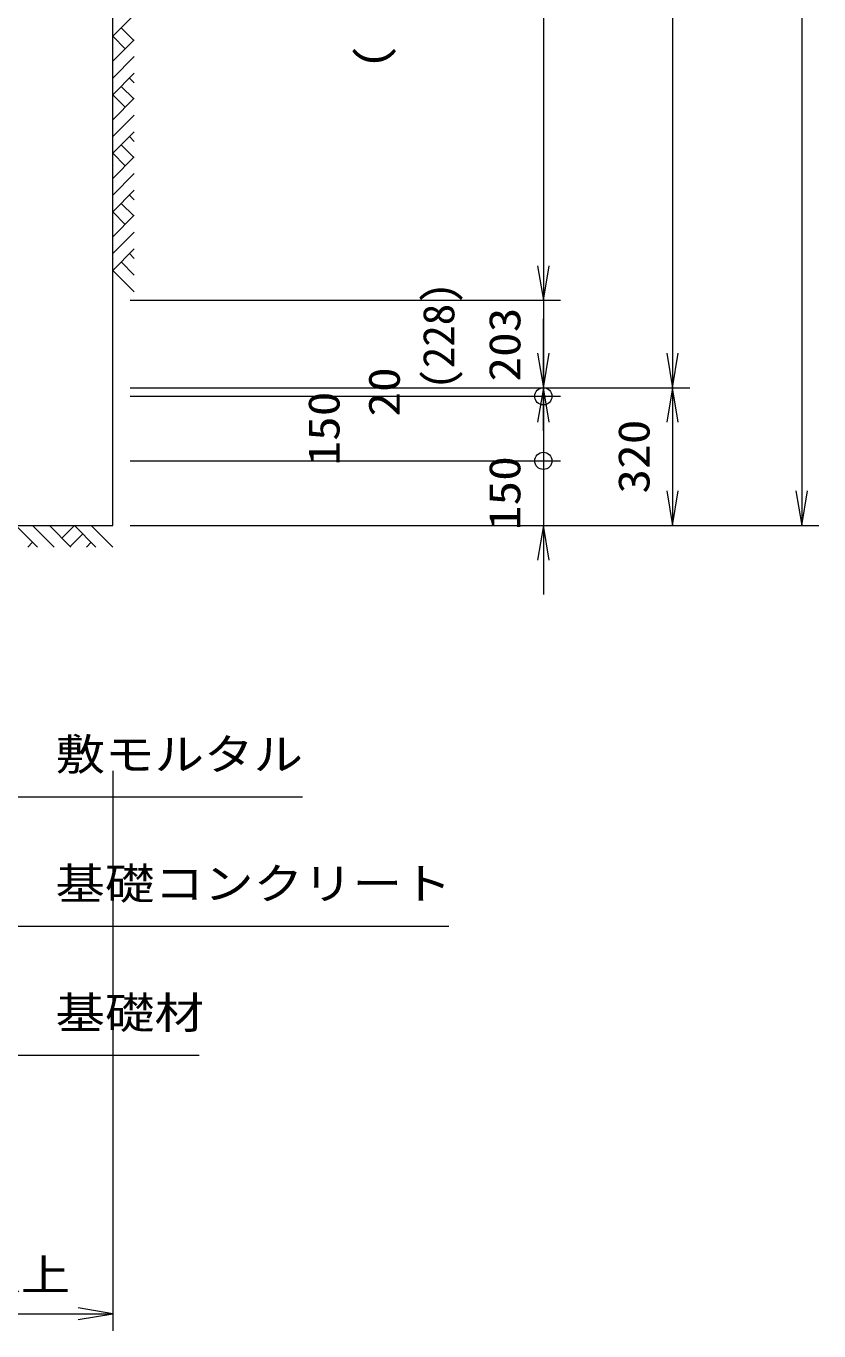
# Model space of a CAD drawing. Units: millimetres at full size. Extents: x -112800 to -79200, y 0 to 23760.
# Drawn here: x -87998 to -86157, y 4864 to 7893 of the extents above; entities that cross this region are included whole.
import ezdxf
from ezdxf.enums import TextEntityAlignment as Align

# ---------------------------------------------------------------- set-up
doc = ezdxf.new("R2010")
doc.units = ezdxf.units.MM
doc.header["$LTSCALE"] = 80.0044
for name, color, linetype, lineweight in [('0_2', 4, 'Continuous', 13), ('寸法', 6, 'Continuous', 13), ('ﾊｯﾁﾝｸﾞ', 4, 'Continuous', 9)]:
    doc.layers.add(name, color=color, linetype=linetype, lineweight=lineweight)
doc.styles.add('ＭＳ ゴシック', font='')
doc.styles.get('ＭＳ ゴシック').set_extended_font_data('MS Gothic')

# ---------------------------------------------------------------- blocks, each defined once
blk = doc.blocks.new('open_arrow')
at = {"color": 0, "linetype": 'Continuous', "lineweight": -2}
blk.add_lwpolyline([(7.5, 1.25), (0, 0), (7.5, -1.25)], dxfattribs=at)
blk = doc.blocks.new('dimension_origin')
at = {"color": 0, "linetype": 'Continuous', "lineweight": -2}
blk.add_circle((0, 0), 1.25, dxfattribs=at)

msp = doc.modelspace()

# ---------------------------------------------------------------- linework, layer by layer
at = {"layer": '0_2'}
msp.add_lwpolyline([(-88250, 6734), (-87797, 6734), (-87797, 8734)], dxfattribs=at)
at = {"layer": '寸法'}
for p, q in [((-86197, 10510), (-86197, 6734)), ((-86497, 9510), (-86497, 7054)), ((-86797, 9307), (-86797, 7257)), ((-86797, 7417), (-86797, 6894)), ((-87757, 7257), (-86757, 7257)), ((-87757, 7257), (-86757, 7257)), ((-86797, 6954), (-86797, 7214)), ((-87757, 7054), (-86457, 7054)), ((-87757, 7054), (-86757, 7054)), ((-87757, 7054), (-86457, 7054)), ((-87757, 7054), (-86757, 7054)), ((-87757, 7034), (-86757, 7034)), ((-87757, 7034), (-86757, 7034)), ((-86797, 7034), (-86797, 6884)), ((-86497, 7054), (-86497, 6734)), ((-86797, 6964), (-86797, 6574)), ((-87757, 6884), (-86757, 6884)), ((-87757, 6884), (-86757, 6884)), ((-87757, 6734), (-86157, 6734)), ((-87757, 6734), (-86457, 6734)), ((-87757, 6734), (-86757, 6734)), ((-87797, 6164), (-87797, 4864)), ((-88397, 4904), (-87797, 4904))]:
    msp.add_line(p, q, dxfattribs=at)
for points in [[(-88500, 7034), (-88465.16, 6961.99), (-88050, 6104), (-87356.67, 6104)], [(-88575, 6884), (-88540.02, 6812.05), (-88050, 5804), (-87016.67, 5804)], [(-88650, 6734), (-88614.93, 6662.1), (-88050, 5504), (-87596.67, 5504)]]:
    msp.add_lwpolyline(points, dxfattribs=at)
at = {"layer": 'ﾊｯﾁﾝｸﾞ'}
for p, q in [((-87797, 7869.88), (-87747, 7919.88)), ((-87748.5, 7860.28), (-87777.56, 7889.33)), ((-87767.95, 7840.83), (-87797, 7869.88)), ((-87797, 7811.78), (-87747, 7861.78)), ((-87797, 7772.89), (-87747, 7822.89)), ((-87797, 7734), (-87747, 7784)), ((-87747, 7761.78), (-87758.11, 7772.89)), ((-87767.95, 7704.95), (-87797, 7734)), ((-87797, 7675.9), (-87747, 7725.9)), ((-87748.5, 7724.39), (-87777.56, 7753.44)), ((-87797, 7637.01), (-87747, 7687.01)), ((-87797, 7598.12), (-87747, 7648.12)), ((-87747, 7625.9), (-87758.11, 7637.01)), ((-87748.5, 7588.51), (-87777.56, 7617.56)), ((-87767.95, 7569.07), (-87797, 7598.12)), ((-87797, 7540.02), (-87747, 7590.02)), ((-87797, 7501.13), (-87747, 7551.13)), ((-87797, 7462.24), (-87747, 7512.24)), ((-87747, 7490.02), (-87758.11, 7501.13)), ((-87767.95, 7433.18), (-87797, 7462.24)), ((-87797, 7404.13), (-87747, 7454.13)), ((-87748.5, 7452.63), (-87777.56, 7481.68)), ((-87797, 7365.24), (-87747, 7415.24)), ((-87797, 7326.35), (-87747, 7376.35)), ((-87747, 7354.13), (-87758.11, 7365.24)), ((-87747, 7315.24), (-87777.56, 7345.8)), ((-87747, 7276.35), (-87797, 7326.35)), ((-88022, 6734), (-87972, 6684)), ((-87983.11, 6734), (-87933.11, 6684)), ((-87944.22, 6734), (-87894.22, 6684)), ((-87915.17, 6704.95), (-87886.12, 6734)), ((-87886.12, 6734), (-87836.12, 6684)), ((-87847.23, 6734), (-87797.23, 6684)), ((-87895.72, 6685.5), (-87866.67, 6714.55)), ((-87994.22, 6684), (-87983.11, 6695.11)), ((-87858.34, 6684), (-87847.23, 6695.11))]:
    msp.add_line(p, q, dxfattribs=at)

# ---------------------------------------------------------------- block references
at = {"layer": '寸法'}
for name, p, xscale, yscale, rotation in [('open_arrow', (-86797, 7257), 10.7, 10.7, 90), ('open_arrow', (-86797, 7257), 10.7, 10.7, 90), ('open_arrow', (-86797, 7054), 10.7, 10.7, 90), ('open_arrow', (-86497, 7054), 10.7, 10.7, 90), ('dimension_origin', (-86797, 7034), 16, 16, 270), ('dimension_origin', (-86797, 7034), 16, 16, 270), ('open_arrow', (-86797, 7054), 10.7, 10.7, 270), ('open_arrow', (-86497, 7054), 10.7, 10.7, 270), ('dimension_origin', (-86797, 6884), 16, 16, 90), ('dimension_origin', (-86797, 6884), 16, 16, 90), ('open_arrow', (-86497, 6734), 10.7, 10.7, 90), ('open_arrow', (-86197, 6734), 10.7, 10.7, 90), ('open_arrow', (-86797, 6734), 10.7, 10.7, 270), ('open_arrow', (-87797, 4904), 10.7, 10.7, 180)]:
    msp.add_blockref(name, p, dxfattribs=dict(at, xscale=xscale, yscale=yscale, rotation=rotation))

# ---------------------------------------------------------------- texts
at = {"layer": '寸法', "color": 3, "style": 'ＭＳ ゴシック', "width": 1.15}
msp.add_text('( )内数値は端面部', height=73.31, rotation=90, dxfattribs=at).set_placement((-87137, 8282), align=Align.BOTTOM_CENTER)
at = {"layer": '寸法', "color": 3, "style": 'ＭＳ ゴシック'}
msp.add_text('(228)', height=73.31, rotation=90, dxfattribs=at).set_placement((-87077, 7174), align=Align.TOP_CENTER)
at = {"layer": '寸法', "style": 'ＭＳ ゴシック', "width": 1.15}
for s, p in [('203', (-86887, 7154)), ('20', (-87167, 7044)), ('150', (-87307, 6959)), ('320', (-86587, 6894)), ('150', (-86887, 6809))]:
    msp.add_text(s, height=73.31, rotation=90, dxfattribs=at).set_placement(p, align=Align.MIDDLE_CENTER)
for s, p in [('敷モルタル', (-87930, 6144)), ('基礎コンクリート', (-87930, 5844)), ('基礎材', (-87930, 5544))]:
    msp.add_text(s, height=73.31, dxfattribs=at).set_placement(p, align=Align.BOTTOM_LEFT)
msp.add_text('600以上', height=73.31, dxfattribs=at).set_placement((-88097, 4994), align=Align.MIDDLE_CENTER)

doc.saveas('drawing.dxf')
